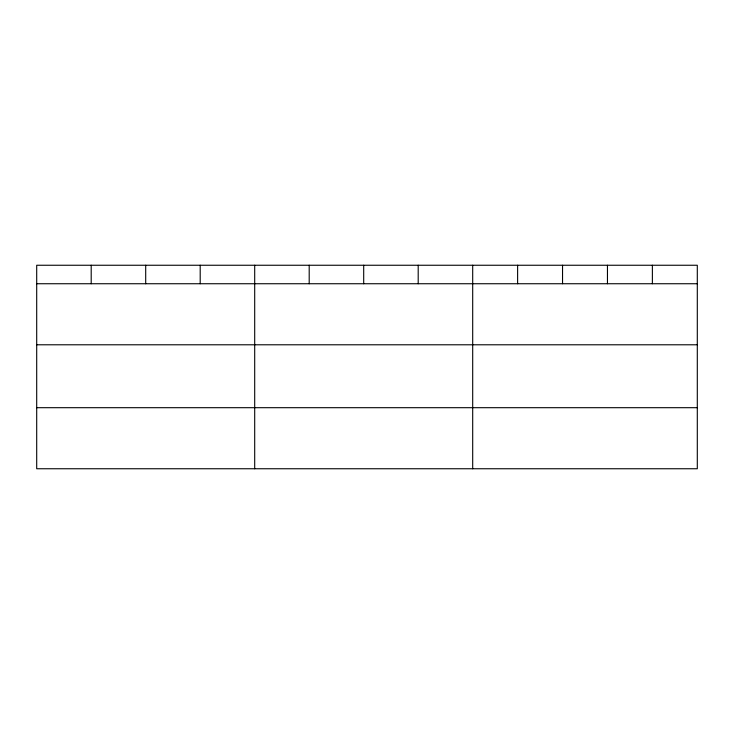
<?xml version="1.0" encoding="UTF-8"?>
<svg xmlns="http://www.w3.org/2000/svg" width="734" height="734" viewBox="0 0 734 734"><rect width="100%" height="100%" fill="white"/><g stroke="black" fill="none" stroke-linecap="round" stroke-linejoin="round"><path stroke-width="1.1" d="M697.3 344.787L697.3 265.249L36.7 265.249L36.7 468.751L697.3 468.751L697.3 344.787L36.7 344.787M36.7 283.737L697.3 283.737M36.7 407.691L697.3 407.691M652.379 265.249L652.379 283.737M607.458 265.249L607.458 283.737M562.538 265.249L562.538 283.737M517.617 265.249L517.617 283.737M472.696 265.249L472.696 468.751M418.197 265.249L418.197 283.737M363.697 265.249L363.697 283.737M309.197 265.249L309.197 283.737M254.698 265.249L254.698 468.751M200.198 265.249L200.198 283.737M145.699 265.249L145.699 283.737M91.2 265.249L91.2 283.737"/></g></svg>
